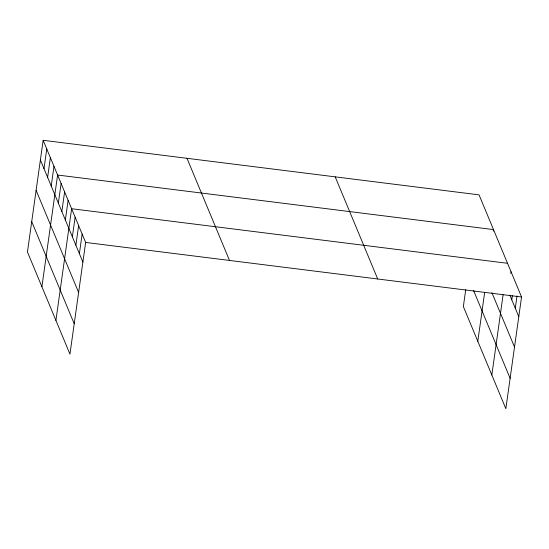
<?xml version="1.0" encoding="UTF-8"?>
<svg xmlns="http://www.w3.org/2000/svg" width="549" height="549" viewBox="0 0 549 549"><rect width="100%" height="100%" fill="white"/><g stroke="black" fill="none" stroke-linecap="round" stroke-linejoin="round"><path stroke-width="0.82" d="M43.151 140.304L27.45 252.005L69.949 354.139L85.644 242.438L43.151 140.304L479.051 194.861L521.55 296.995L505.849 408.696L463.356 306.562L465.724 289.694M43.995 168.653L46.761 148.985M47.612 177.334L50.371 157.666M51.222 186.015L53.987 166.347M41.902 286.729L57.597 175.028L493.503 229.585L493.27 231.225M58.338 203.123L61.104 183.455M61.845 211.55L64.61 191.882M65.352 219.977L68.117 200.31M55.923 320.431L71.624 208.73L507.523 263.294M72.365 236.825L75.131 217.157M75.872 245.252L78.637 225.584M79.379 253.679L82.144 234.011M477.802 341.286L484.685 292.315M491.829 374.994L503.104 294.772M510.803 273.354L511.03 271.714M511.771 299.809L512.347 295.712M515.278 308.236L517.007 295.945M85.644 242.438L521.55 296.995M509.863 295.218L518.784 316.663M491.89 292.651L514.516 347.03M473.533 290.4L510.117 378.323M335.206 176.86L377.705 278.988M186.996 158.311L229.496 260.439M40.386 159.972L82.885 262.106M36.117 190.345L78.617 292.473M31.718 221.638L74.218 323.766"/></g></svg>
